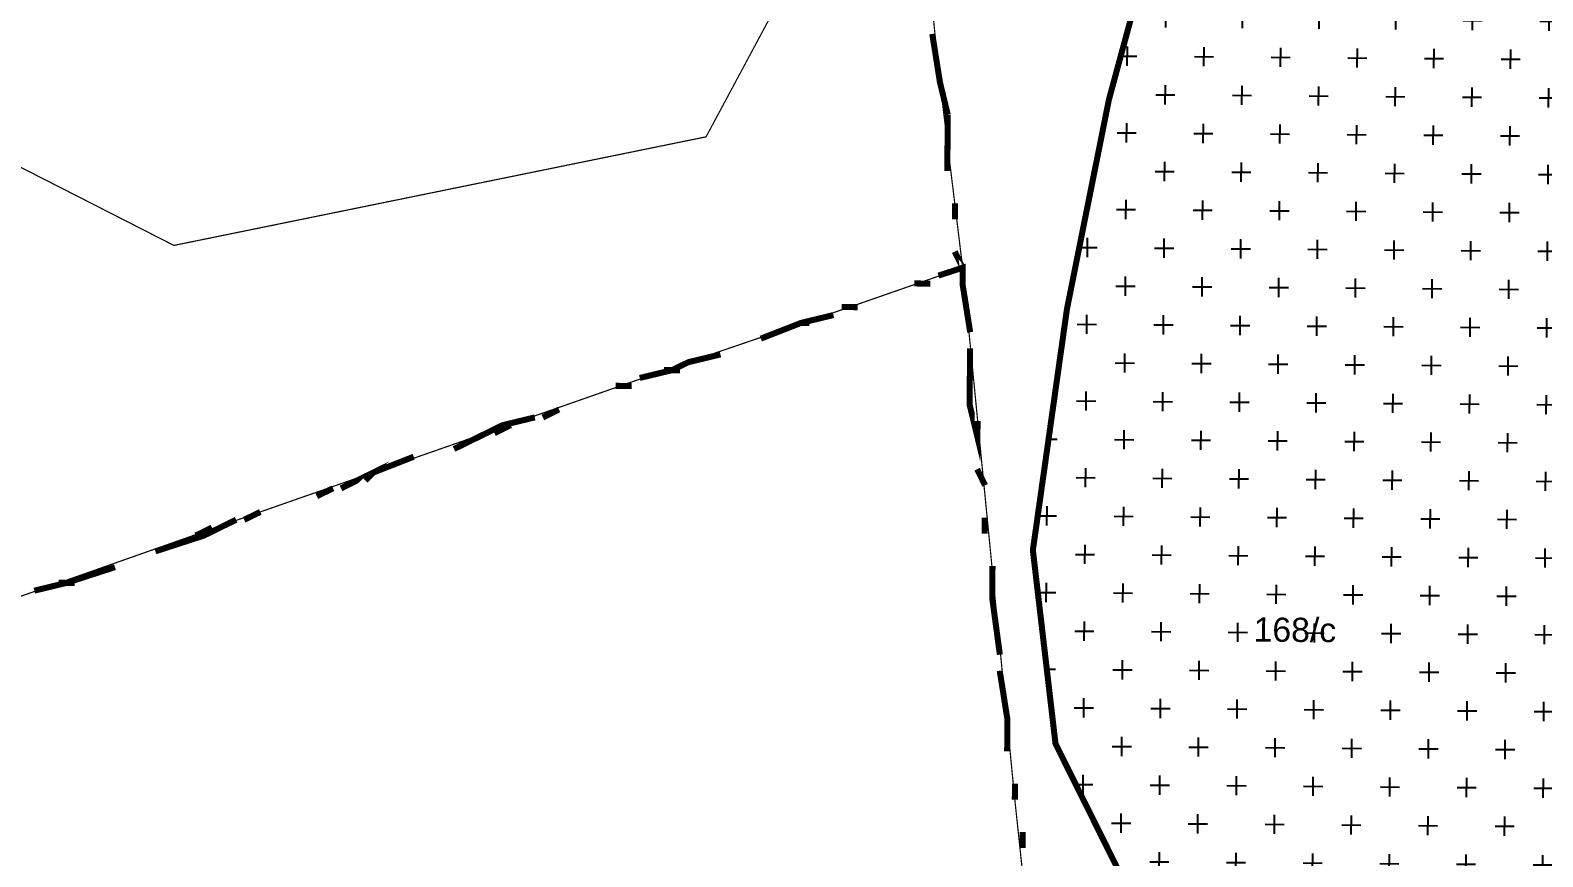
# Model space of a CAD drawing. Header units: metres. Extents: x 317370 to 326712, y 1824935 to 1838812.
# Drawn here: x 323741 to 324498, y 1831530 to 1831943 of the extents above; entities that cross this region are included whole.
import ezdxf

# ---------------------------------------------------------------- set-up
doc = ezdxf.new("R2010")
doc.units = ezdxf.units.M
doc.header["$MEASUREMENT"] = 0
for name, color, linetype in [('INTERTIDAL ZONE', 5, 'Continuous'), ('LOW TIDE LINE', 5, 'Continuous'), ('RIVER', 4, 'Continuous'), ('SURVEY NO.', 7, 'Continuous'), ('SURVEY PLOT BOUNDARY', 35, 'Continuous'), ('VILLAGE BOUNDARY', 212, 'Continuous')]:
    doc.layers.add(name, color=color, linetype=linetype)
doc.styles.add('PDF Arial', font='arial.ttf')

# ---------------------------------------------------------------- blocks, each defined once
blk = doc.blocks.new('81')
at = {"layer": 'INTERTIDAL ZONE'}
h = blk.add_hatch(dxfattribs=at)
h.set_pattern_fill('CROSS', color=256, scale=3.023389, angle=-0.45083)
h.set_pattern_definition([(359.54917, (306983.874, 1824194.798), (19.348987, 19.046862), [9.59926, -28.79778]), (89.54917, (306988.635, 1824189.961), (-19.046862, 19.348987), [9.59926, -28.79778])])
h.paths.add_polyline_path([(324609.06, 1831727.74), (324609.12, 1831735.62), (324605.24, 1831743.53), (324605.27, 1831747.47), (324605.31, 1831752.2), (324601.5, 1831767.99), (324601.59, 1831779.81), (324601.69, 1831792.41), (324609.98, 1831844.36), (324614.27, 1831889.24), (324614.3, 1831893.18), (324610.49, 1831908.97), (324610.52, 1831912.91), (324606.8, 1831941.31), (324610.74, 1831941.28), (324610.77, 1831945.22), (324610.8, 1831949.16), (324610.84, 1831953.89), (324610.87, 1831957.83), (324606.96, 1831961.8), (324598.29, 1831961.87), (324598.32, 1831965.81), (324590.44, 1831965.87), (324586.5, 1831965.9), (324582.56, 1831965.93), (324578.59, 1831962.02), (324574.69, 1831965.99), (324566.24, 1831994.43), (324566.27, 1831998.37), (324562.42, 1832010.22), (324562.59, 1832030.71), (324558.71, 1832038.62), (324558.74, 1832042.56), (324551.08, 1832070.99), (324543.3, 1832082.87), (324547.24, 1832082.84), (324534.82, 1832107.36), (324530.94, 1832115.28), (324523.03, 1832111.4), (324515.28, 1832128.01), (324523.19, 1832131.88), (324523.22, 1832135.82), (324519.31, 1832139.8), (324519.35, 1832143.74), (324515.41, 1832143.77), (324511.47, 1832143.8), (324507.56, 1832147.77), (324487.29, 1832176.3), (324487.32, 1832180.24), (324483.41, 1832184.21), (324483.45, 1832188.94), (324483.48, 1832192.88), (324487.45, 1832196.78), (324487.48, 1832200.72), (324491.46, 1832204.63), (324487.55, 1832208.6), (324487.58, 1832212.54), (324491.52, 1832212.51), (324495.49, 1832216.42), (324499.43, 1832216.39), (324499.47, 1832221.12), (324499.5, 1832225.06), (324499.53, 1832229), (324499.56, 1832232.94), (324504.32, 1832236.84), (324512.26, 1832244.66), (324516.12, 1832244.63), (324504.13, 1832281.38), (324503.26, 1832306.85), (324473.65, 1832293.96), (324457.43, 1832281.99), (324429.02, 1832258.03), (324420.87, 1832246), (324367.71, 1832149.65), (324330.79, 1832069.31), (324301.91, 1831984.87), (324281.16, 1831908.44), (324260.18, 1831803.78), (324243.1, 1831682.96), (324254.43, 1831586.12), (324393.32, 1831306.84), (324572.09, 1831040.12), (324575.36, 1831050.3), (324575.39, 1831054.23), (324575.52, 1831069.99), (324575.58, 1831077.87), (324575.65, 1831086.54), (324571.83, 1831102.33), (324567.89, 1831102.36), (324567.95, 1831110.24), (324564.05, 1831115), (324564.08, 1831118.94), (324559.38, 1831122.92), (324559.41, 1831126.86), (324551.63, 1831138.74), (324551.7, 1831147.41), (324547.79, 1831151.38), (324547.82, 1831155.32), (324551.79, 1831159.23), (324551.82, 1831163.17), (324551.91, 1831174.99), (324555.92, 1831183.63), (324556.01, 1831195.45), (324556.04, 1831199.39), (324560.05, 1831207.23), (324564.9, 1831223.74), (324565.03, 1831239.5), (324569.04, 1831248.14), (324573.04, 1831255.99), (324573.07, 1831259.93), (324577.01, 1831259.9), (324577.04, 1831263.84), (324581.01, 1831267.75), (324581.11, 1831280.36), (324581.14, 1831284.29), (324585.08, 1831284.26), (324585.11, 1831288.2), (324593.09, 1831299.96), (324593.12, 1831303.9), (324597.94, 1831316.47), (324598.07, 1831332.23), (324602.14, 1831348.75), (324602.26, 1831364.51), (324606.33, 1831381.02), (324610.4, 1831396.75), (324614.53, 1831421.15), (324614.59, 1831429.03), (324618.59, 1831436.88), (324622.56, 1831440.79), (324626.57, 1831449.42), (324630.57, 1831457.27), (324630.63, 1831465.15), (324630.67, 1831469.09), (324635.46, 1831476.94), (324635.49, 1831481.66), (324635.52, 1831485.6), (324639.62, 1831505.27), (324639.65, 1831509.21), (324639.68, 1831513.15), (324643.66, 1831517.85), (324643.69, 1831521.79), (324639.84, 1831533.64), (324636.03, 1831550.22), (324636.06, 1831554.16), (324627.87, 1831614.11), (324628.16, 1831651.15), (324624.25, 1831655.12), (324624.28, 1831659.06), (324624.31, 1831663), (324620.4, 1831666.97), (324616.59, 1831683.55), (324616.65, 1831691.43), (324616.69, 1831695.37), (324616.72, 1831699.31)])
at = {"layer": 'INTERTIDAL ZONE', "const_width": 3.02, "flags": 128}
blk.add_lwpolyline([(324301.91, 1831984.87), (324281.16, 1831908.44), (324260.18, 1831803.78), (324243.1, 1831682.96), (324254.43, 1831586.12), (324393.32, 1831306.84), (324572.09, 1831040.12)], dxfattribs=at)
at = {"layer": 'LOW TIDE LINE', "lineweight": 18, "const_width": 3.02}
blk.add_lwpolyline([(324301.91, 1831984.87), (324281.16, 1831908.44), (324260.18, 1831803.78), (324243.1, 1831682.96), (324254.43, 1831586.12), (324393.32, 1831306.84), (324572.61, 1831039.34)], dxfattribs=at)
at = {"layer": 'RIVER', "flags": 128}
blk.add_lwpolyline([(324572.09, 1831040.12, 3.02, 3.02, 0), (324393.32, 1831306.84, 3.02, 3.02, 0), (324254.43, 1831586.12, 3.02, 3.02, 0), (324243.1, 1831682.96, 3.02, 3.02, 0), (324260.18, 1831803.78, 3.02, 3.02, 0), (324281.16, 1831908.44, 3.02, 3.02, 0), (324301.91, 1831984.87, 3.02, 3.02, 0)], format="xyseb", dxfattribs=at)
at = {"layer": 'SURVEY PLOT BOUNDARY', "lineweight": 18, "const_width": 0.605}
for points in [[(325719.13, 1830744.07), (325074.11, 1830737.05), (324744.73, 1830884.78), (324499.55, 1830975.41), (324279.1, 1831134.38), (324234.06, 1831558.05), (324207.94, 1831824.35), (324196.57, 1831917.17), (324192.83, 1831953.48)], [(324192.83, 1831953.48), (324196.57, 1831917.17), (324207.94, 1831824.35), (324151.35, 1831804.64), (324070.51, 1831777.05), (323856.28, 1831702.13), (323318.66, 1831512.85), (323003.35, 1831398.41), (322689.36, 1831965.31)], [(323258.93, 1832118.06), (323812.99, 1831835.52), (324079.46, 1831889.87), (324120.37, 1831966.15)], [(323318.66, 1831512.85), (323856.28, 1831702.13), (324070.51, 1831777.05), (324151.35, 1831804.64), (324207.94, 1831824.35), (324234.06, 1831558.05), (324279.1, 1831134.38), (324499.55, 1830975.41), (324744.73, 1830884.78), (325074.11, 1830737.05), (325719.13, 1830744.07)]]:
    blk.add_lwpolyline(points, dxfattribs=at)
blk.add_lwpolyline([(323393.53, 1832318.59), (323521.69, 1832212.75), (323590.28, 1832220.28), (323642.42, 1832187.61), (323638.17, 1832159.43), (323630.01, 1832147.4), (323674.26, 1832134.95), (323977.17, 1832209.17), (324009.7, 1832245.2), (324050.01, 1832244.88), (324090.34, 1832248.6), (324122.31, 1832212.06), (324246.43, 1832106.26), (324120.37, 1831966.15), (324079.46, 1831889.87), (323812.99, 1831835.52), (323258.93, 1832118.06), (323233.47, 1832469.02), (323253.5, 1832452.73), (323265.47, 1832436.51), (323321.45, 1832379.63)], close=True, dxfattribs=at)
at = {"layer": 'VILLAGE BOUNDARY', "lineweight": 50, "const_width": 3.02}
for points in [[(324196.57, 1831917.17), (324200.48, 1831901.01), (324196.57, 1831917.17), (324192.73, 1831941.39)], [(324200.48, 1831901.01), (324200.26, 1831872.79)], [(324204.1, 1831848.57), (324204.16, 1831856.63)], [(324195.81, 1831820.41), (324207.94, 1831824.35), (324207.87, 1831816.29), (324211.71, 1831792.07)], [(324191.75, 1831816.41), (324183.69, 1831816.48)], [(324147.32, 1831804.67), (324151.35, 1831804.64), (324155.38, 1831804.6)], [(324143.25, 1831800.67), (324127.1, 1831796.76), (324106.88, 1831788.86)], [(324127.1, 1831796.76), (324131.13, 1831796.73)], [(324215.4, 1831747.69), (324215.33, 1831739.63), (324211.43, 1831755.78), (324211.65, 1831784)], [(324046.26, 1831769.18), (324062.42, 1831773.08), (324070.51, 1831777.05), (324086.67, 1831780.95)], [(324066.45, 1831773.05), (324058.39, 1831773.11)], [(324042.2, 1831765.18), (324034.14, 1831765.24)], [(323997.73, 1831749.4), (324005.83, 1831753.37)], [(323993.7, 1831749.43), (323977.55, 1831745.53), (323953.27, 1831733.62)], [(323973.49, 1831741.53), (323981.58, 1831745.5)], [(323912.87, 1831721.85), (323933.08, 1831729.75)], [(323896.68, 1831713.91), (323912.87, 1831721.85), (323908.8, 1831717.85)], [(324215.21, 1831723.5), (324219.17, 1831715.41)], [(323892.65, 1831713.94), (323884.56, 1831709.98)], [(323848.18, 1831698.17), (323856.28, 1831702.13)], [(324218.98, 1831691.22), (324219.05, 1831699.28)], [(323844.15, 1831698.2), (323827.97, 1831690.26), (323803.72, 1831682.39)], [(323823.94, 1831690.29), (323832.03, 1831694.26)], [(323743.1, 1831662.71), (323759.25, 1831666.61), (323783.5, 1831674.49)], [(324222.82, 1831667), (324222.89, 1831675.06), (324222.76, 1831658.93), (324226.57, 1831630.68)], [(323763.28, 1831666.58), (323755.22, 1831666.64)], [(324230.28, 1831590.34), (324230.22, 1831582.27), (324230.34, 1831598.4), (324226.5, 1831622.62)], [(324234.12, 1831566.12), (324234.06, 1831558.05)], [(324237.9, 1831533.83), (324237.96, 1831541.9)]]:
    blk.add_lwpolyline(points, dxfattribs=at)
blk.add_lwpolyline([(324207.94, 1831824.35), (324203.97, 1831832.44)], close=True, dxfattribs=at)
at = {"layer": 'SURVEY NO.', "insert": (324353.59, 1831637.05), "char_height": 12.094, "attachment_point": 7, "rotation": 359.54917, "style": 'PDF Arial'}
blk.add_mtext('168/c', dxfattribs=at)

msp = doc.modelspace()

# ---------------------------------------------------------------- block references
msp.add_blockref('81', (0, 0))

doc.saveas('drawing.dxf')
